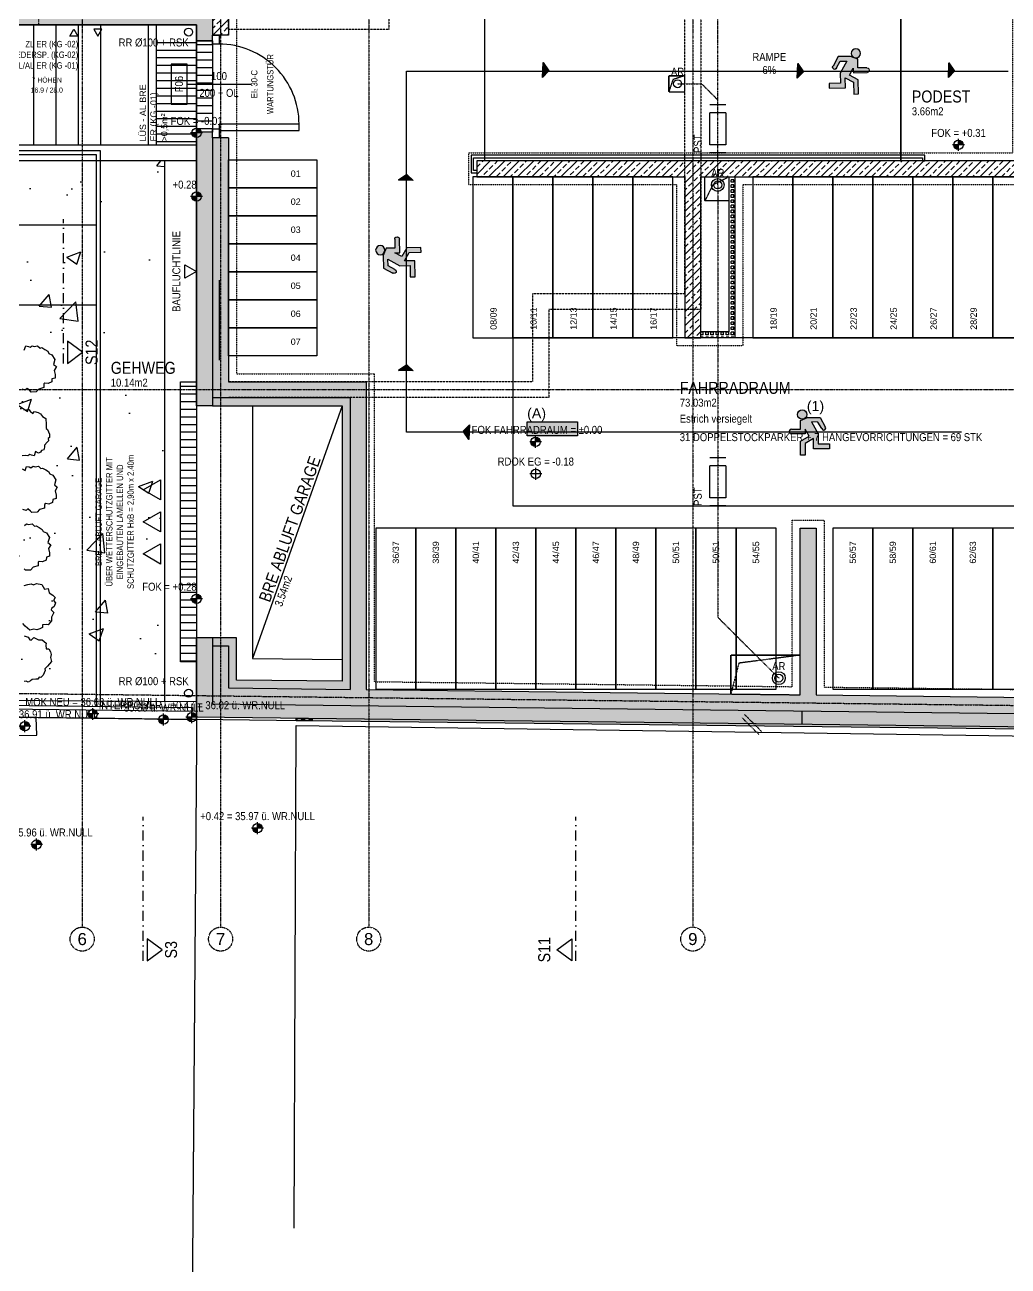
# Model space of a CAD drawing. Header units: millimetres. Extents: x -5498 to 144064, y 340 to 109563.
# Drawn here: x 47270 to 59558, y 19652 to 35161 of the extents above; entities that cross this region are included whole.
import ezdxf
from ezdxf.enums import TextEntityAlignment as Align

# ---------------------------------------------------------------- set-up
doc = ezdxf.new("R2010")
doc.units = ezdxf.units.MM
for name, pattern in [('DASHDOT', [1, 0.5, -0.25, 0, -0.25]), ('HIDDEN', [0.375, 0.25, -0.125]), ('HIDDEN2', [0.1875, 0.125, -0.0625]), ('STRICHLINIE', [0.75, 0.5, -0.25]), ('STRICHPUNKT', [1, 0.5, -0.25, 0, -0.25]), ('STRICHPUNKTX2', [2, 1, -0.5, 0, -0.5])]:
    doc.linetypes.add(name, pattern=pattern)
for name, color, linetype in [('00_HLP-G00-LEG-M0', 6, 'Continuous'), ('01-BFL-G00-LEG-M0', 251, 'Continuous'), ('01-SCH-G00-LEG-M0', 251, 'STRICHPUNKTX2'), ('01-SYM-G00-Leg-M0', 251, 'Continuous'), ('01-TXT---------M0', 251, 'Continuous'), ('01-TXT---------PP', 1, 'Continuous'), ('01-TXT-G00-LEG-M0', 1, 'Continuous'), ('02-ANS-G00-LEG-M0', 251, 'Continuous'), ('02-ANS-G00-LEG-Rigol', 251, 'Continuous'), ('02-AXO-G00-LEG-M0', 251, 'STRICHPUNKT'), ('02-DIM-G00-LEG-BEHÖRDE', 251, 'Continuous'), ('02-FIL-G00-LEG-GK', 251, 'Continuous'), ('02-FIL-G00-LEG-GRÜN', 251, 'Continuous'), ('02-FIL-G00-LEG-LILA', 251, 'Continuous'), ('02-FIL-G00-Leg-STB', 251, 'Continuous'), ('02-TWA-G00-LEG-M0', 251, 'Continuous'), ('02-TWB-G00-LEG-M0', 251, 'Continuous'), ('02-WDA-G00-LEG-M0', 251, 'Continuous'), ('02-ZWA-G00-LEG-M0', 251, 'Continuous'), ('03-HID-G00-LEG-M0', 251, 'HIDDEN2'), ('03-SYM-G00-LEG-M0', 251, 'Continuous'), ('04-TXT-G00-LEG-POS', 8, 'Continuous'), ('05-STO-G00-LEG-M0', 251, 'Continuous'), ('05-SYM---------M0', 251, 'Continuous'), ('05-SYM-G00-LEG-M0', 251, 'Continuous'), ('05-TXT---------PP', 8, 'Continuous'), ('05-TXT--------M0', 251, 'Continuous'), ('05-TXT-G00-LEG-M0', 251, 'Continuous'), ('06-SYM-G00-LEG-M0', 251, 'Continuous'), ('06-TXT-G00-LEG-M0', 251, 'Continuous'), ('07-MOB-G00-LEG-FAHRRAD', 251, 'Continuous'), ('07-SAN-G00-LEG-LÜFTUNGEN', 251, 'HIDDEN2'), ('07-SWK-G00-LEG-M0', 251, 'STRICHPUNKT'), ('07-SYM-G00-LEG-M0', 251, 'STRICHPUNKT'), ('07-TXT---------M0', 251, 'Continuous'), ('07-TXT-G00-LEG-M0', 251, 'Continuous'), ('09-NAT-G00-LEG-PFLANZEN', 251, 'Continuous'), ('09-NAT-G00-LEG-PP', 251, 'Continuous'), ('09-VER-G00-LEG-GRUNDSTÜCKSGRENZE', 251, 'Continuous'), ('09-WEG_G00-LEG-M0', 251, 'Continuous')]:
    doc.layers.add(name, color=color, linetype=linetype)
doc.styles.add('ARIAL', font='arial.ttf', dxfattribs={"width": 0.85})
doc.styles.get("Standard").update_dxf_attribs({"font": 'arial.ttf'})
pattern_1 = [(359.70755, (-20078.772, 18756.93), (47.764726, 27.252854), [31.75, -63.5]), (119.70755, (-20078.772, 18756.93), (-47.484027, 27.739039), [31.75, -63.5]), (59.70755, (-20078.772, 18756.93), (0.280699, 54.9918935), [-63.5, 31.75])]
pattern_2 = [(360, (-23245.73, -3508.606), (47.625, 27.4963), [31.75, -63.5]), (120, (-23245.73, -3508.606), (-47.624994, 27.49631), [31.75, -63.5]), (60, (-23245.73, -3508.606), (6e-06, 54.99261), [-63.5, 31.75])]
pattern_3 = [(44.70755, (-20078.77, 18756.93), (-89.34302, 90.25976), []), (44.70755, (-19988.97, 18756.47), (-89.34302, 90.25976), [63.5, -31.75])]

# ---------------------------------------------------------------- blocks, each defined once
blk = doc.blocks.new('01-SQM')
at = {"layer": '01-TXT---------M0', "color": 1, "style": 'ARIAL', "width": 0.85}
blk.add_attdef('ROOM', (0, 0), '', height=0.15, dxfattribs=at)
blk.add_attdef('AREA', text='', height=0.1, dxfattribs=at).set_placement((0, -0.06), align=Align.TOP_LEFT)
at = {"layer": '01-TXT---------PP', "color": 1, "style": 'ARIAL', "width": 0.85}
blk.add_attdef('NR', text='', height=0.15, dxfattribs=at).set_placement((-0.117, 0), align=Align.RIGHT)
blk.add_attdef('FLOOR', text='', height=0.1, dxfattribs=at).set_placement((0, -0.26), align=Align.TOP_LEFT)
blk = doc.blocks.new('03-rar')
blk.add_circle((0, 0), 0.05)
at = {"layer": '01-TXT---------M0', "color": 8, "style": 'ARIAL', "width": 0.85}
blk.add_attdef('RR', text='', height=0.1, dxfattribs=at).set_placement((0, 0.1), align=Align.CENTER)
blk = doc.blocks.new('01-HK1')
for p, q in [((-0.001, -0.074), (-0.001, 0.074)), ((0.074, 0), (-0.075, 0))]:
    blk.add_line(p, q)
blk.add_circle((-0.001, 0), 0.0586)
for points in [[(-0.001, 0.059), (0.041, 0.041), (-0.001, 0)], [(-0.001, 0), (0.058, 0), (0.041, 0.041)], [(-0.059, 0), (-0.042, -0.041), (-0.001, 0)], [(-0.042, -0.041), (-0.001, -0.059), (-0.001, 0)]]:
    blk.add_solid(points)
at = {"layer": '01-TXT---------M0', "color": 8, "style": 'ARIAL', "width": 0.85}
blk.add_attdef('HEIGHT', text='', height=0.1, dxfattribs=at).set_placement((0, 0.2), align=Align.TOP_CENTER)
blk = doc.blocks.new('schnittführung')
at = {"color": 4, "linetype": 'DASHDOT', "ltscale": 0.25}
blk.add_line((0.237, -0.138), (0.237, 1.662), dxfattribs=at)
blk.add_line((0.237, -0.138), (0.237, 1.662), dxfattribs=at)
blk.add_line((0.237, -0.138), (0.237, 1.662), dxfattribs=at)
at = {"color": 4}
blk.add_lwpolyline([(0.187, 0.138), (0.187, -0.138), (0, 0)], close=True, dxfattribs=at)
at = {"layer": '07-TXT---------M0', "color": 9, "style": 'ARIAL', "text_generation_flag": 6, "width": 0.85}
blk.add_attdef('SCHNITT', text='', height=0.15, rotation=270, dxfattribs=at).set_placement((-0.037, 0), align=Align.CENTER)
blk = doc.blocks.new('03-PST')
for p, q in [((0, -0.1), (0, 0.1)), ((0.1, -0.1), (0.1, 0.1)), ((0.1, 0.1), (0.5, 0.1)), ((0.5, -0.1), (0.5, 0.1)), ((0.6, -0.1), (0.6, 0.1)), ((0.5, -0.1), (0.1, -0.1))]:
    blk.add_line(p, q)
at = {"layer": '01-TXT---------M0', "color": 8, "style": 'ARIAL', "width": 0.85}
blk.add_attdef('KS', text='', height=0.1, dxfattribs=at).set_placement((0, 0.3), align=Align.TOP_LEFT)
blk = doc.blocks.new('01-HK2')
for p, q in [((0.098, 0), (-0.098, 0)), ((0, -0.098), (0, 0.098))]:
    blk.add_line(p, q)
blk.add_circle((0, 0), 0.0773)
at = {"layer": '01-TXT---------M0', "color": 8, "style": 'ARIAL', "width": 0.85}
blk.add_attdef('HEIGHT', text='', height=0.1, rotation=360, dxfattribs=at).set_placement((0, 0.132), align=Align.BOTTOM_CENTER)
blk = doc.blocks.new('01-HK3')
blk.add_lwpolyline([(0, 0), (0.0423, 0.0732), (-0.0423, 0.0732)], close=True)
at = {"color": 0, "style": 'ARIAL', "width": 0.85}
blk.add_attdef('HEIGHT', text='', height=0.05, dxfattribs=at).set_placement((0, 0.35), align=Align.TOP_CENTER)
blk = doc.blocks.new('06-TXT')
at = {"color": 8, "style": 'ARIAL', "width": 0.85}
blk.add_attdef('STAIR', text='', height=0.1, dxfattribs=at).set_placement((0.009, 0.046), align=Align.CENTER)
blk.add_attdef('STG', text='', height=0.1, dxfattribs=at).set_placement((0.009, -0.054), align=Align.TOP_CENTER)
blk = doc.blocks.new('05-TXT')
at = {"layer": '05-TXT--------M0'}
blk.add_line((-0.4, 0), (0.4, 0), dxfattribs=at)
at = {"layer": '05-TXT--------M0', "color": 8, "style": 'ARIAL', "width": 0.85}
blk.add_attdef('BREITE', text='', height=0.1, dxfattribs=at).set_placement((0, 0.05), align=Align.CENTER)
blk.add_attdef('HÖHE', text='', height=0.1, rotation=360, dxfattribs=at).set_placement((0, -0.06), align=Align.TOP_CENTER)
blk = doc.blocks.new('türachse&qualität')
at = {"layer": '05-SYM---------M0'}
blk.add_line((-0.4, 0), (-0.4, 0), dxfattribs=at)
at = {"layer": '05-TXT---------PP'}
blk.add_lwpolyline([(-0.5, -0.25), (-0.5, 0.25), (-0.7, 0.25), (-0.7, -0.25)], close=True, dxfattribs=at)
at = {"layer": '05-TXT---------PP', "color": 8, "style": 'ARIAL', "text_generation_flag": 6, "width": 0.85}
blk.add_attdef('POS.NR.', text='', height=0.1, rotation=270, dxfattribs=at).set_placement((-0.653, -0.011), align=Align.TOP_CENTER)
blk = doc.blocks.new('Antipanikleuchte-RIVO')
h = blk.add_hatch(color=256)
h.dxf.hatch_style = 1
h.set_gradient(color1=(0, 255, 0), name='SPHERICAL')
h.paths.add_polyline_path([(3719.93, 1926.17), (3719.93, 1922.87), (3731.65, 1922.87), (3731.65, 1926.17)])
at = {"color": 3}
blk.add_lwpolyline([(3719.93, 1926.17), (3731.65, 1926.17), (3731.65, 1922.87), (3719.93, 1922.87)], close=True, dxfattribs=at)
blk = doc.blocks.new('9809550')
at = {"color": 18, "lineweight": 30, "true_color": 0x000000}
for points in [[(423921.7, 99168.8), (423956.8, 99168.8), (423956.8, 99202.9), (423984.5, 99214.5), (424033.7, 99214.5), (424053.8, 99178.3)], [(424040.2, 99170.9), (424025.2, 99196.7), (423999.7, 99196.8), (424026.2, 99150.3), (424026.2, 99110.9), (424070.2, 99110.9), (424070.2, 99092.3), (424007.5, 99092.3), (424007.5, 99131.7), (423975, 99113.1), (423975, 99067), (423956.5, 99067), (423956.5, 99122.4), (423990.5, 99141.9), (423975.1, 99168.8), (423975.1, 99150.2), (423921.7, 99150.3)]]:
    blk.add_lwpolyline(points, dxfattribs=at)
blk.add_circle((423963.6, 99225.9), 18.1, dxfattribs=at)
for centre, radius, start, end in [((424047.8, 99173.1), 7.96, 195.7299, 41.4005), ((423921.7, 99159.5), 9.27, 89.9849, 270.0151)]:
    blk.add_arc(centre, radius, start, end, dxfattribs=at)
blk = doc.blocks.new('750298750')
h = blk.add_hatch(color=3)
h.paths.add_polyline_path([(426943.6, 99576.9), (426968.1, 99576.8), (426982.5, 99552, 1.25347), (426995.6, 99559.2), (426976.3, 99594), (426929, 99594), (426902.3, 99582.8), (426902.3, 99550), (426868.6, 99550, 1), (426868.6, 99532.2), (426919.9, 99532.1), (426919.9, 99550), (426934.8, 99524.1), (426902.1, 99505.4), (426902.1, 99452.1), (426919.8, 99452.1), (426919.8, 99496.4), (426951.1, 99514.3), (426951.1, 99476.4), (427011.4, 99476.4), (427011.4, 99494.3), (426969.1, 99494.3), (426969.1, 99532.2)])
h.paths.add_polyline_path([(426891.5, 99604.9, 1), (426926.3, 99604.9, 1)])
at = {"xscale": 0.9619413167778113, "yscale": 0.9619413167778113, "zscale": 0.9619413167778113}
blk.add_blockref('9809550', (19080.8, 4155.4), dxfattribs=at)
blk = doc.blocks.new('4444444')
at = {"lineweight": 30}
h = blk.add_hatch(color=100, dxfattribs=at)
h.dxf.hatch_style = 1
h.paths.add_polyline_path([(431811, 98429), (431736, 98430), (431807, 98326)])
h.paths.add_polyline_path([(431814, 98512), (431736, 98430), (431811, 98429)])
at = {"color": 102, "lineweight": 30, "true_color": 0x21de37}
blk.add_lwpolyline([(431736, 98430), (431807, 98326), (431736, 98430), (431814, 98512), (431807, 98326)], dxfattribs=at)

msp = doc.modelspace()

# ---------------------------------------------------------------- hatches: boundary and pattern name
at = {"layer": '02-ANS-G00-LEG-Rigol'}
h = msp.add_hatch(dxfattribs=at)
h.set_pattern_fill('ANSI31', color=256, scale=30, angle=422.0465, style=0)
h.set_pattern_definition([(360, (-23245.73, -3634.35), (6e-09, 95.25), [])])
h.paths.add_polyline_path([(49417, 35036), (48917, 35036), (48917, 33626), (49417, 33626), (49417, 33686), (49417, 33686), (49417, 34846), (49417, 34846)])
h = msp.add_hatch(dxfattribs=at)
h.set_pattern_fill('ANSI31', color=256, scale=30, angle=422.339, style=0)
h.set_pattern_definition([(180, (119508.44, 63299.01), (-2e-08, -95.25), [])])
h.paths.add_polyline_path([(49617, 33821), (49417, 33821), (49417, 34961), (49617, 34961)])
h = msp.add_hatch(dxfattribs=at)
h.set_pattern_fill('ANSI31', color=256, scale=30, angle=602.339, style=0)
h.set_pattern_definition([(360, (-20674.63, 1213.78), (3e-08, 95.25), [])])
h.paths.add_polyline_path([(49217, 30701), (49417, 30701), (49417, 27201), (49217, 27201)])
at = {"layer": '02-FIL-G00-LEG-GK', "ltscale": 0.2}
h = msp.add_hatch(dxfattribs=at)
h.set_pattern_fill('SQUARE', color=256, scale=10, angle=197.0465, style=0)
h.set_pattern_definition([(90, (-23245.73, -3508.606), (-31.75, 2e-09), [31.75, -31.75]), (180, (-23245.73, -3508.606), (-2e-09, -31.75), [31.75, -31.75])])
h.paths.add_polyline_path([(56142, 33261), (56067, 33261), (56067, 31326), (55717, 31326), (55717, 31251), (56142, 31251)])
at = {"layer": '02-FIL-G00-LEG-GRÜN'}
h = msp.add_hatch(dxfattribs=at)
h.set_pattern_fill('AR-CONC', color=256, scale=10, angle=107.339, style=0)
h.set_pattern_definition([(50, (-20078.8, 18757), (1821.847, -159.39), [190.5, -2095.5]), (355, (-20078.8, 18757), (-352.43, 1910.566), [152.4, -1676.4]), (100.451, (-19927, 18743.6), (1469.425, 1751.167), [161.9, -1780.9]), (46.1842, (-20078.8, 19265), (2710.79, -420.42), [285.75, -3143.25]), (96.6356, (-19853, 19230), (2374.04, 2474.26), [242.85, -2671.35]), (351.184, (-20078.8, 19265), (2374.05, 2474.25), [228.6, -2514.6]), (21, (-19824.8, 19138), (1516.15, -1022.655), [190.5, -2095.5]), (326, (-19824.8, 19138), (618.02, 1841.88), [152.4, -1676.4]), (71.4514, (-19698.4, 19052.7), (2134.165, 819.23), [161.9, -1780.9]), (37.5, (-20078.8, 18756.9), (30.886, 845.5504), [0, -1656.08, 0, -1701.8, 0, -1682.75]), (7.5, (-20078.8, 18756.9), (668.197, 1001.806), [0, -970.28, 0, -1617.98, 0, -641.35]), (327.5, (-20645.2, 18756.9), (1355.906, -57.2874), [0, -635, 0, -1981.2, 0, -2628.9]), (317.5, (-20899.2, 18756.9), (1481.292, 254.265), [0, -825.5, 0, -1315.72, 0, -1866.9])])
h.paths.add_polyline_path([(49017, 33461), (46117, 33461), (46117, 32661), (38222, 32661), (38222, 34161), (34613, 34161), (34614, 33844), (34597, 32181), (34582, 31434), (34564, 31412), (34561, 30770), (34561, 29368), (34578, 29333), (34578, 27810), (34579, 26942), (37936, 26922), (39729, 26914), (40774, 26889), (42791, 26843), (44504, 26824), (45280, 26812), (45968, 26800), (46132, 26797), (46168, 26783), (46793, 26753), (46821, 26723), (46819, 26664), (49017, 26637)])
at = {"layer": '02-FIL-G00-LEG-LILA'}
h = msp.add_hatch(dxfattribs=at)
h.set_pattern_fill('HONEY', color=256, scale=10, angle=107.0465, style=0)
h.set_pattern_definition(pattern_1)
h.paths.add_polyline_path([(49617, 35361), (45227, 35361), (45167, 35361), (45167, 35161), (46117, 35161), (49417, 35161), (49417, 34971), (49617, 34971), (49617, 35031), (49617, 35031)])
h = msp.add_hatch(dxfattribs=at)
h.set_pattern_fill('HONEY', color=256, scale=10, angle=107.0465, style=0)
h.set_pattern_definition(pattern_1)
h.paths.add_polyline_path([(49417, 33811), (49417, 30401), (49617, 30401), (49617, 30501), (49617, 33751), (49617, 33751), (49617, 33811)])
h = msp.add_hatch(dxfattribs=at)
h.set_pattern_fill('HONEY', color=256, scale=10, angle=107.0465, style=0)
h.set_pattern_definition(pattern_2)
h.paths.add_polyline_path([(51337, 30501), (49617, 30501), (49617, 30401), (51237, 30401), (51237, 26960), (49917, 26975), (49917, 27501), (49617, 27501), (49617, 27401), (49817, 27401), (49817, 26877), (51337, 26858)])
h = msp.add_hatch(dxfattribs=at)
h.set_pattern_fill('HONEY', color=256, scale=10, angle=107.0465, style=0)
h.set_pattern_definition(pattern_2)
h.paths.add_polyline_path([(61917, 27811), (61217, 27811), (61217, 27751), (61217, 27751), (61217, 27611), (61717, 27611), (61717, 26534), (56978, 26591), (56978, 26421), (61917, 26361)])
h = msp.add_hatch(dxfattribs=at)
h.set_pattern_fill('HONEY', color=256, scale=10, angle=107.0465, style=0)
h.set_pattern_definition(pattern_2)
h.paths.add_polyline_path([(49617, 26679), (49617, 27401), (49617, 27501), (49417, 27501), (49417, 27201), (49417, 27201), (49417, 26511), (56978, 26421), (56978, 26591)])
h = msp.add_hatch(dxfattribs=at)
h.set_pattern_fill('HONEY', color=256, scale=10, angle=107.0465, style=0)
h.set_pattern_definition(pattern_1)
h.paths.add_polyline_path([(50661, 26467), (50661, 26496), (50861, 26494), (50861, 26464)])
h = msp.add_hatch(dxfattribs=at)
h.set_pattern_fill('HONEY', color=256, scale=10, angle=107.0465, style=0)
h.set_pattern_definition(pattern_1)
h.paths.add_polyline_path([(61717, 26340), (61717, 26364), (50861, 26494), (50861, 26464)])
at = {"layer": '02-FIL-G00-Leg-STB'}
h = msp.add_hatch(dxfattribs=at)
h.set_pattern_fill('ANSI33', color=256, scale=20, angle=107.0465, style=0)
h.set_pattern_definition(pattern_3)
h.paths.add_polyline_path([(59917, 36101), (56917, 36101), (56917, 36101), (56837, 36101), (49617, 36101), (49617, 35561), (49617, 35361), (49617, 35031), (49617, 35031), (49817, 35031), (49817, 35901), (59717, 35901), (59717, 35461), (59917, 35461)])
h = msp.add_hatch(dxfattribs=at)
h.set_pattern_fill('ANSI33', color=256, scale=20, angle=107.0465, style=0)
h.set_pattern_definition([(45, (-23245.73, -3508.6), (-89.80256, 89.80256), []), (45, (-23155.93, -3508.6), (-89.80256, 89.80256), [63.5, -31.75])])
h.paths.add_polyline_path([(51537, 30701), (49817, 30701), (49817, 33751), (49617, 33751), (49617, 30501), (51337, 30501), (51337, 26858), (49817, 26877), (49817, 27401), (49617, 27401), (49617, 26679), (61717, 26534), (61717, 27611), (61517, 27611), (61517, 27411), (61517, 26736), (57157, 26789), (57157, 28871), (56957, 28871), (56957, 26791), (51537, 26856)])
h.paths.add_polyline_path([(48853, 26880), (49650, 26880), (49650, 27042), (48853, 27042)], flags=9)
h = msp.add_hatch(dxfattribs=at)
h.set_pattern_fill('ANSI33', color=256, scale=20, angle=107.0465, style=0)
h.set_pattern_definition(pattern_3)
h.paths.add_polyline_path([(61717, 33461), (59917, 33461), (59917, 33681), (59717, 33681), (59717, 33461), (52917, 33461), (52917, 33261), (53367, 33261), (53867, 33261), (54367, 33261), (54867, 33261), (55367, 33261), (55517, 33261), (55517, 31251), (55717, 31251), (55717, 33261), (61517, 33261), (61517, 32661), (61017, 32661), (61017, 32321), (61217, 32321), (61217, 32461), (61717, 32461)])

# ---------------------------------------------------------------- linework, layer by layer
at = {"color": 102, "lineweight": 30, "true_color": 0x21de37}
msp.add_lwpolyline([(58973, 30073), (52039, 30074), (52039, 34582), (59557, 34581)], dxfattribs=at)
at = {"layer": '00_HLP-G00-LEG-M0', "linetype": 'HIDDEN'}
for points in [[(55517, 31806), (55517, 39511)], [(55717, 39511), (55717, 31606)], [(49817, 30706), (53617, 30706), (53617, 31806), (55517, 31806)], [(55717, 31606), (53817, 31606), (53817, 30506), (49817, 30506)]]:
    msp.add_lwpolyline(points, dxfattribs=at)
msp.add_lwpolyline([(49817, 35901), (51817, 35901), (51817, 35101), (49817, 35101)], close=True, dxfattribs=at)
at = {"layer": '00_HLP-G00-LEG-M0'}
msp.add_lwpolyline([(49697, 31971), (49697, 30971)], dxfattribs=at)
msp.add_lwpolyline([(53367, 31251), (53367, 29151), (60867, 29151), (60867, 31251)], close=True, dxfattribs=at)
msp.add_circle((56692, 26999), 80, dxfattribs=at)
at = {"layer": '01-BFL-G00-LEG-M0', "linetype": 'STRICHLINIE'}
msp.add_lwpolyline([(19214, 24036), (19245, 35161), (49417, 35161), (49417, 26387), (49325, 14524)], dxfattribs=at)
at = {"layer": '01-SYM-G00-Leg-M0'}
msp.add_lwpolyline([(51237, 30401), (50117, 27243)], dxfattribs=at)
at = {"layer": '01-TXT-G00-LEG-M0'}
for points in [[(48747, 29351), (48967, 29478), (48967, 29225), (48747, 29351)], [(48747, 28951), (48967, 29078), (48967, 28825), (48747, 28951)], [(48747, 28551), (48967, 28678), (48967, 28425), (48747, 28551)]]:
    msp.add_lwpolyline(points, dxfattribs=at)
at = {"layer": '02-ANS-G00-LEG-M0'}
for points in [[(34441, 35111), (34409, 26817), (49367, 26632), (49367, 26582), (34359, 26768), (34391, 35111), (34441, 35111)], [(48167, 26647), (48167, 33536), (45287, 33536), (45287, 34213)], [(48217, 26647), (48217, 33586), (45337, 33586), (45337, 34213)], [(50117, 30401), (50117, 27243), (51237, 27230)], [(46821, 26723), (49417, 26709)], [(39994, 21300), (39838, 26404), (42351, 26378), (43721, 26358), (44334, 26352), (45229, 26338), (45899, 26280), (46776, 26278), (47420, 26285), (47411, 26507), (46110, 26510), (44500, 26549), (42786, 26568), (39644, 26640), (39801, 21296)], [(46812, 26514), (49417, 26482), (49417, 26511)]]:
    msp.add_lwpolyline(points, dxfattribs=at)
at = {"layer": '02-ANS-G00-LEG-Rigol'}
for points in [[(49617, 33821), (49417, 33821), (49417, 34961), (49617, 34961)], [(49217, 30701), (49417, 30701), (49417, 27201), (49217, 27201)]]:
    msp.add_lwpolyline(points, close=True, dxfattribs=at)
at = {"layer": '02-AXO-G00-LEG-M0'}
for points in [[(47987, 58815), (47987, 23888)], [(49717, 58815), (49717, 23888)], [(51567, 58815), (51567, 23888)], [(55617, 58815), (55617, 23888)], [(31654, 30606), (65267, 30606)], [(31654, 26995), (65267, 26591)], [(56477, 26331), (56265, 26543)], [(56441, 26296), (56229, 26508)]]:
    msp.add_lwpolyline(points, dxfattribs=at)
for centre in [(47987, 23738), (49717, 23738), (51567, 23738), (55617, 23738)]:
    msp.add_circle(centre, 150, dxfattribs=at)
at = {"layer": '02-FIL-G00-LEG-LILA'}
msp.add_lwpolyline([(56978, 26591), (56978, 26421)], dxfattribs=at)
at = {"layer": '02-TWA-G00-LEG-M0'}
for p, q in [((55517, 33261), (55517, 31251)), ((55717, 31251), (55717, 33261)), ((55517, 31606), (55517, 31606)), ((55517, 31251), (55717, 31251)), ((49817, 30701), (51537, 30701)), ((51337, 30501), (49617, 30501)), ((51337, 30501), (51337, 26858))]:
    msp.add_line(p, q, dxfattribs=at)
for points in [[(59717, 35901), (49817, 35901), (49817, 35031)], [(49617, 35361), (49617, 35031)], [(49817, 35031), (49617, 35031)], [(49817, 33751), (49617, 33751)], [(49617, 33751), (49617, 30501)], [(49817, 33751), (49817, 30701)], [(59717, 33461), (52917, 33461)], [(52917, 33461), (52917, 33261)], [(52917, 33261), (55517, 33261)], [(55717, 33261), (61517, 33261)], [(51537, 30701), (51537, 26856), (56957, 26791), (56957, 28871), (57157, 28871), (57157, 26789), (61517, 26736)], [(49617, 27401), (49617, 26679), (61717, 26534), (61717, 27611)], [(49617, 27401), (49817, 27401)], [(49817, 27401), (49817, 26877), (51337, 26858)]]:
    msp.add_lwpolyline(points, dxfattribs=at)
at = {"layer": '02-TWB-G00-LEG-M0'}
msp.add_lwpolyline([(50637, 20129), (50661, 26407), (61916, 26245), (61924, 20273)], dxfattribs=at)
at = {"layer": '02-WDA-G00-LEG-M0'}
for p, q in [((49417, 35161), (45157, 35161)), ((49417, 34961), (49417, 35161)), ((49417, 30401), (49417, 33821)), ((49617, 30401), (51237, 30401)), ((51237, 30401), (51237, 26960)), ((49417, 26511), (49417, 27501)), ((49917, 26975), (49917, 27501)), ((51237, 26960), (49917, 26975)), ((61917, 26361), (49417, 26511))]:
    msp.add_line(p, q, dxfattribs=at)
for points in [[(49617, 34961), (49417, 34961)], [(49617, 33821), (49417, 33821)], [(49617, 30501), (49617, 30401)], [(49617, 27501), (49617, 27401)]]:
    msp.add_lwpolyline(points, dxfattribs=at)
msp.add_lwpolyline([(50661, 26467), (50661, 26496), (50861, 26494), (50861, 26464)], close=True, dxfattribs=at)
at = {"layer": '02-ZWA-G00-LEG-M0'}
for points in [[(56142, 33261), (56142, 31251), (55717, 31251)], [(56067, 33261), (56067, 31326), (55717, 31326)], [(49617, 30401), (49417, 30401)], [(49917, 27501), (49417, 27501)]]:
    msp.add_lwpolyline(points, dxfattribs=at)
at = {"layer": '02-ZWA-G00-LEG-M0', "linetype": 'HIDDEN2'}
msp.add_lwpolyline([(49417, 30401), (49417, 27501)], dxfattribs=at)
at = {"layer": '03-HID-G00-LEG-M0'}
for points in [[(55317, 34526), (55317, 34326), (55517, 34326), (55517, 34526)], [(55767, 32961), (55767, 33261), (55767, 33261), (56067, 33261), (56067, 32961), (55767, 32961)], [(56092, 27286), (56092, 26801), (56957, 26791), (56957, 27286)]]:
    msp.add_lwpolyline(points, close=True, dxfattribs=at)
for points in [[(55317, 34326), (55317, 34526), (55517, 34526), (55367, 34476), (55317, 34326)], [(55767, 32961), (55767, 33261), (56067, 33261), (55867, 33161), (55767, 32961)], [(56092, 26801), (56092, 27286), (56957, 27286), (56192, 27186), (56092, 26801)]]:
    msp.add_lwpolyline(points, dxfattribs=at)
at = {"layer": '03-SYM-G00-LEG-M0', "linetype": 'HIDDEN2', "ltscale": 0.5}
for points in [[(61417, 26837), (61417, 26837), (61417, 32761), (61417, 32761), (61417, 33161), (56242, 33161), (56242, 31151), (55417, 31151), (55417, 33161), (52817, 33161), (52817, 33561), (59617, 33561), (59617, 35801), (50992, 35801)], [(49917, 35386), (49917, 30801), (51637, 30801), (51637, 26955), (55887, 26904), (56857, 26892), (56857, 27471), (56857, 28971), (57257, 28971), (57257, 26887), (61417, 26837), (61417, 26837)]]:
    msp.add_lwpolyline(points, dxfattribs=at)
at = {"layer": '03-SYM-G00-LEG-M0'}
msp.add_circle((55929, 33161), 80, dxfattribs=at)
at = {"layer": '05-STO-G00-LEG-M0'}
for points in [[(49617, 35031), (49697, 35031), (49697, 34921), (49617, 34921), (49617, 35031)], [(49617, 33861), (49697, 33861), (49697, 33751), (49617, 33751), (49617, 33861)], [(49697, 33841), (50697, 33841), (50697, 33921), (49697, 33921)]]:
    msp.add_lwpolyline(points, close=True, dxfattribs=at)
at = {"layer": '05-SYM-G00-LEG-M0'}
msp.add_arc((49697, 33921), 1000, 360, 90.0029, dxfattribs=at)
at = {"layer": '06-SYM-G00-LEG-M0'}
msp.add_lwpolyline([(58217, 35901), (58217, 33461), (53017, 33461), (53017, 35901)], close=True, dxfattribs=at)
for points in [[(58217, 33461), (58217, 33461), (58217, 35901)], [(47377, 35161), (47377, 33661)], [(47657, 35161), (47657, 33661)], [(47937, 35161), (47937, 33661)], [(48217, 35161), (48217, 33661)], [(58517, 33531), (52847, 33531), (52847, 33311), (52917, 33311)], [(52917, 33341), (52877, 33341), (52877, 33501), (58487, 33501), (58487, 33461), (58517, 33461), (58517, 33531), (58517, 33531)]]:
    msp.add_lwpolyline(points, dxfattribs=at)
for points in [[(53017, 34681, 0, 0, 0), (57917, 34681, 100, 0, 0), (58217, 34681, 0, 0, 0)], [(48217, 34411, 0, 0, 0), (46787, 34411, 100, 0, 0), (46537, 34411, 0, 0, 0)]]:
    msp.add_lwpolyline(points, format="xyseb", dxfattribs=at)
at = {"layer": '07-MOB-G00-LEG-FAHRRAD'}
for points in [[(50917, 33126), (49817, 33126), (49817, 33476), (50917, 33476)], [(53367, 33261), (52867, 33261), (52867, 31251), (53367, 31251), (53367, 33261)], [(53867, 33261), (53367, 33261), (53367, 31251), (53867, 31251), (53867, 33261)], [(54367, 33261), (53867, 33261), (53867, 31251), (54367, 31251), (54367, 33261)], [(54867, 33261), (54367, 33261), (54367, 31251), (54867, 31251), (54867, 33261)], [(55367, 33261), (54867, 33261), (54867, 31251), (55367, 31251), (55367, 33261)], [(56867, 33261), (56367, 33261), (56367, 31251), (56867, 31251), (56867, 33261)], [(57367, 33261), (56867, 33261), (56867, 31251), (57367, 31251), (57367, 33261)], [(57867, 33261), (57367, 33261), (57367, 31251), (57867, 31251), (57867, 33261)], [(58367, 33261), (57867, 33261), (57867, 31251), (58367, 31251), (58367, 33261)], [(58867, 33261), (58367, 33261), (58367, 31251), (58867, 31251), (58867, 33261)], [(59367, 33261), (58867, 33261), (58867, 31251), (59367, 31251), (59367, 33261)], [(59867, 33261), (59367, 33261), (59367, 31251), (59867, 31251), (59867, 33261)], [(50917, 32776), (49817, 32776), (49817, 33126), (50917, 33126)], [(50917, 32426), (49817, 32426), (49817, 32776), (50917, 32776)], [(50917, 32076), (49817, 32076), (49817, 32426), (50917, 32426)], [(50917, 31726), (49817, 31726), (49817, 32076), (50917, 32076)], [(50917, 31376), (49817, 31376), (49817, 31726), (50917, 31726)], [(50917, 31026), (49817, 31026), (49817, 31376), (50917, 31376)], [(52157, 28871), (51657, 28871), (51657, 26861), (52157, 26861), (52157, 28871)], [(52657, 28871), (52157, 28871), (52157, 26861), (52657, 26861), (52657, 28871)], [(53157, 28871), (52657, 28871), (52657, 26861), (53157, 26861), (53157, 28871)], [(53657, 28871), (53157, 28871), (53157, 26861), (53657, 26861), (53657, 28871)], [(54157, 28871), (53657, 28871), (53657, 26861), (54157, 26861), (54157, 28871)], [(54657, 28871), (54157, 28871), (54157, 26861), (54657, 26861), (54657, 28871)], [(55157, 28871), (54657, 28871), (54657, 26861), (55157, 26861), (55157, 28871)], [(55657, 28871), (55157, 28871), (55157, 26861), (55657, 26861), (55657, 28871)], [(56157, 28871), (55657, 28871), (55657, 26861), (56157, 26861), (56157, 28871)], [(56657, 28871), (56157, 28871), (56157, 26861), (56657, 26861), (56657, 28871)], [(57867, 28871), (57367, 28871), (57367, 26861), (57867, 26861), (57867, 28871)], [(58367, 28871), (57867, 28871), (57867, 26861), (58367, 26861), (58367, 28871)], [(58867, 28871), (58367, 28871), (58367, 26861), (58867, 26861), (58867, 28871)], [(59367, 28871), (58867, 28871), (58867, 26861), (59367, 26861), (59367, 28871)], [(59867, 28871), (59367, 28871), (59367, 26861), (59867, 26861), (59867, 28871)]]:
    msp.add_lwpolyline(points, close=True, dxfattribs=at)
at = {"layer": '07-SAN-G00-LEG-LÜFTUNGEN', "linetype": 'HIDDEN2', "ltscale": 0.5}
msp.add_lwpolyline([(47442, 35896), (47442, 35161)], dxfattribs=at)
at = {"layer": '07-SWK-G00-LEG-M0'}
msp.add_line((55929, 33161), (55929, 38590), dxfattribs=at)
for points in [[(55427, 34426), (55727, 34426)], [(55727, 34426), (55929, 34224)], [(55929, 33161), (55929, 27761), (56692, 26999)]]:
    msp.add_lwpolyline(points, dxfattribs=at)
at = {"layer": '07-TXT-G00-LEG-M0', "flags": 128}
for points in [[(47831, 35019), (47882, 35107), (47933, 35019)], [(48131, 35107), (48182, 35019), (48233, 35107)]]:
    msp.add_lwpolyline(points, close=True, dxfattribs=at)
at = {"layer": '09-NAT-G00-LEG-PFLANZEN'}
for points in [[(47264, 31097), (47283, 31149), (47316, 31144), (47337, 31133), (47364, 31151), (47388, 31144), (47430, 31151), (47461, 31122), (47482, 31129), (47522, 31106), (47558, 31084), (47572, 31056), (47609, 31040), (47647, 30981), (47630, 30918), (47666, 30891), (47638, 30843), (47651, 30792), (47651, 30748), (47609, 30738), (47606, 30700), (47560, 30679), (47521, 30684), (47507, 30675), (47507, 30629), (47445, 30610), (47413, 30576), (47349, 30572), (47331, 30591), (47298, 30619), (47276, 30597), (47235, 30609)], [(47257, 30350), (47321, 30354), (47338, 30336), (47372, 30307), (47393, 30330), (47435, 30318), (47466, 30300), (47489, 30266), (47531, 30241), (47537, 30167), (47535, 30118), (47553, 30104), (47577, 30047), (47578, 30006), (47560, 29993), (47566, 29965), (47549, 29946), (47518, 29910), (47515, 29886), (47507, 29853), (47478, 29843), (47467, 29824), (47442, 29810), (47405, 29829), (47405, 29829), (47387, 29777), (47354, 29783), (47333, 29793), (47306, 29776), (47282, 29782), (47239, 29776)], [(47238, 29612), (47274, 29593), (47274, 29593), (47293, 29644), (47326, 29639), (47347, 29628), (47374, 29646), (47398, 29639), (47440, 29646), (47471, 29617), (47492, 29624), (47532, 29601), (47568, 29579), (47582, 29551), (47619, 29535), (47657, 29476), (47640, 29413), (47676, 29386), (47648, 29338), (47661, 29287), (47661, 29243), (47619, 29233), (47616, 29195), (47570, 29174), (47531, 29179), (47517, 29170), (47518, 29124), (47455, 29105), (47423, 29071), (47359, 29067), (47341, 29086), (47308, 29114), (47286, 29092), (47245, 29104)], [(47267, 28907), (47293, 28925), (47318, 28918), (47360, 28925), (47391, 28896), (47412, 28903), (47451, 28880), (47488, 28858), (47501, 28830), (47539, 28814), (47577, 28755), (47559, 28692), (47596, 28665), (47568, 28617), (47580, 28566), (47580, 28522), (47539, 28512), (47536, 28474), (47489, 28453), (47451, 28458), (47436, 28449), (47437, 28403), (47375, 28384), (47342, 28350), (47279, 28346), (47261, 28365)], [(47263, 28155), (47307, 28167), (47348, 28177), (47378, 28166), (47416, 28181), (47484, 28167), (47516, 28110), (47561, 28117), (47575, 28063), (47620, 28036), (47651, 28005), (47629, 27968), (47654, 27939), (47636, 27892), (47605, 27868), (47601, 27851), (47634, 27819), (47604, 27762), (47605, 27715), (47562, 27667), (47537, 27668), (47493, 27664), (47493, 27633), (47456, 27613), (47421, 27603), (47381, 27611), (47334, 27598), (47276, 27647), (47244, 27683)], [(47263, 27527), (47310, 27509), (47334, 27478), (47351, 27474), (47383, 27508), (47440, 27477), (47487, 27478), (47535, 27436), (47534, 27410), (47538, 27366), (47569, 27367), (47589, 27329), (47599, 27294), (47591, 27255), (47604, 27207), (47555, 27150), (47519, 27117), (47523, 27094), (47499, 27037), (47471, 27007), (47449, 27011), (47433, 26987), (47407, 26986), (47360, 26982), (47341, 26967), (47312, 26950), (47285, 26963), (47263, 26957)]]:
    msp.add_lwpolyline(points, dxfattribs=at)
at = {"layer": '09-NAT-G00-LEG-PP'}
for points in [[(46117, 32661), (48167, 32661)], [(46117, 31661), (48167, 31661)]]:
    msp.add_lwpolyline(points, dxfattribs=at)
at = {"layer": '09-VER-G00-LEG-GRUNDSTÜCKSGRENZE'}
msp.add_lwpolyline([(61917, 26338), (50754, 26465), (34259, 26669), (34351, 56613), (7433, 56562), (7303, 56562), (7386, 72730), (7395, 74642), (22389, 74759), (44752, 74814), (44634, 56632), (44768, 56633), (61917, 56665)], close=True, dxfattribs=at)
at = {"layer": '09-WEG_G00-LEG-M0'}
for p, q in [((48817, 33661), (48817, 35161)), ((48917, 33661), (48917, 35161))]:
    msp.add_line(p, q, dxfattribs=at)
for points in [[(46117, 33661), (47857, 33661), (49417, 33661), (49417, 33461), (46117, 33461), (45917, 33461), (45917, 33661), (46117, 33661)], [(49017, 33461), (49017, 26711)]]:
    msp.add_lwpolyline(points, dxfattribs=at)

# ---------------------------------------------------------------- block references
at = {"color": 102, "lineweight": 30, "true_color": 0x21de37}
for p, xscale, yscale, zscale, rotation in [((1483372, -267283), -3.32448401177543, 3.32448401177543, 3.32448401177543, 1.16993279672824), ((353800, 1458063), -3.32448401177543, 3.32448401177543, 3.32448401177543, 91.16993279671698), ((-1362319, -300621), 3.324484011775432, 3.324484011775432, 3.324484011775432, 359.9910616339362)]:
    msp.add_blockref('750298750', p, dxfattribs=dict(at, xscale=xscale, yscale=yscale, zscale=zscale, rotation=rotation))
for p, rotation in [((485570, 132948), 179.9910616337981), ((488750, 132938), 179.9910616337981), ((490640, 132947), 179.9910616337981), ((-46321, 465044), 269.991061633847), ((-46321, 462666), 269.991061633847), ((-379003, -68280), 359.9910616337944)]:
    msp.add_blockref('4444444', p, dxfattribs=dict(at, rotation=rotation))
at = {"xscale": 53.71275379464464, "yscale": 53.71275379464464, "zscale": 53.71275379464464, "rotation": 359.9910616337875}
msp.add_blockref('Antipanikleuchte-RIVO', (-146277, -73227), dxfattribs=at)
at = {"layer": '00_HLP-G00-LEG-M0', "xscale": 999.9999999999995, "yscale": 999.9999999999995, "zscale": 999.9999999999995}
for p, rotation, values in [((49358, 26511), 4.12714685051e-05, {'HEIGHT': 'INTERPOLIERT +0.47 = 36.02 ü. WR.NULL'}), ((49005, 26482), 4.12721824252e-05, {'HEIGHT': '35.53 ü. WR.NULL'})]:
    msp.add_blockref('01-HK1', p, dxfattribs=dict(at, rotation=rotation)).add_auto_attribs(values)
at = {"layer": '01-SCH-G00-LEG-M0'}
ref = msp.add_blockref('schnittführung', (47992, 31070), dxfattribs=dict(at, xscale=-999.9999999999995, yscale=999.9999999999995, zscale=999.9999999999995, rotation=359.9999999947217))
ref.add_attrib('SCHNITT', 'S12', dxfattribs={"layer": '07-TXT---------M0', "color": 9, "extrusion": (0, 0, -1), "height": 150, "rotation": 270, "style": 'ARIAL', "text_generation_flag": 2, "width": 0.85}).set_placement((-48029, 31070), align=Align.TOP_CENTER)
ref = msp.add_blockref('schnittführung', (48985, 23606), dxfattribs=dict(at, xscale=-999.9999999999995, yscale=999.9999999999995, zscale=999.9999999999995, rotation=359.9999999952753))
ref.add_attrib('SCHNITT', 'S3', dxfattribs={"layer": '07-TXT---------M0', "color": 9, "extrusion": (0, 0, -1), "height": 150, "rotation": 270, "style": 'ARIAL', "text_generation_flag": 2, "width": 0.85}).set_placement((-49022, 23606), align=Align.TOP_CENTER)
ref = msp.add_blockref('schnittführung', (53917, 23606), dxfattribs=dict(at, xscale=999.9999999999995, yscale=999.9999999999995, zscale=999.9999999999995, rotation=359.9999999966134))
ref.add_attrib('SCHNITT', 'S11', dxfattribs={"layer": '07-TXT---------M0', "color": 9, "extrusion": (0, 0, -1), "height": 150, "rotation": 90, "style": 'ARIAL', "text_generation_flag": 4, "width": 0.85}).set_placement((-53880, 23606), align=Align.BOTTOM_CENTER)
at = {"layer": '01-SYM-G00-Leg-M0', "xscale": 999.9999999999995, "yscale": 999.9999999999995, "zscale": 999.9999999999995}
for p, rotation, values in [((49417, 33811), 4.12721824252e-05, {'HEIGHT': 'FOK = -0.01'}), ((58938, 33661), 4.12812051754e-05, {'HEIGHT': 'FOK = +0.31'}), ((53654, 29951), 4.12721824252e-05, {'HEIGHT': ' FOK FAHRRADRAUM = %%p0.00'}), ((48119, 26551), 4.12714685051e-05, {'HEIGHT': 'MOK NEU = 36.63 ü. WR.NULL'}), ((47273, 26398), 4.12714685051e-05, {'HEIGHT': 'MOK = +1.36 = 36.91 ü. WR.NULL'}), ((50178, 25125), 4.12714685051e-05, {'HEIGHT': '+0.42 = 35.97 ü. WR.NULL'}), ((47419, 24921), 4.12714685051e-05, {'HEIGHT': '+0.41= 35.96 ü. WR.NULL'})]:
    msp.add_blockref('01-HK1', p, dxfattribs=dict(at, rotation=rotation)).add_auto_attribs(values)
at = {"layer": '01-SYM-G00-Leg-M0'}
ref = msp.add_blockref('01-HK1', (49417, 33015), dxfattribs=dict(at, xscale=999.9999999999995, yscale=999.9999999999995, zscale=999.9999999999995, rotation=4.12721824252e-05))
ref.add_attrib('HEIGHT', '+0.28', dxfattribs={"layer": '01-TXT---------M0', "color": 8, "height": 100, "rotation": 0, "style": 'ARIAL', "width": 0.85}).set_placement((49417, 33215), align=Align.TOP_RIGHT)
ref = msp.add_blockref('01-HK2', (53655, 29551), dxfattribs=dict(at, xscale=757.575758062457, yscale=757.5757580613002, zscale=757.5757580681657, rotation=1.42391001e-08))
ref.add_attrib('HEIGHT', 'RDOK EG = -0.18', dxfattribs={"layer": '01-TXT---------M0', "color": 8, "height": 100, "rotation": 0, "style": 'ARIAL', "width": 0.85}).set_placement((53655, 29625), align=Align.BOTTOM_CENTER)
ref = msp.add_blockref('01-HK1', (49417, 27991), dxfattribs=dict(at, xscale=999.9999999999995, yscale=999.9999999999995, zscale=999.9999999999995, rotation=4.12721824252e-05))
ref.add_attrib('HEIGHT', 'FOK = +0.28', dxfattribs={"layer": '01-TXT---------M0', "color": 8, "height": 100, "rotation": 0, "style": 'ARIAL', "width": 0.85}).set_placement((49417, 28191), align=Align.TOP_RIGHT)
at = {"layer": '01-TXT-G00-LEG-M0', "xscale": 999.9999999999995, "yscale": 999.9999999999995, "zscale": 999.9999999999995}
for p, rotation, values in [((58354, 34191), 359.9999999917097, {'ROOM': 'PODEST', 'AREA': '3.66m2'}), ((48344, 30801), 359.9999999917097, {'ROOM': 'GEHWEG', 'AREA': '10.14m2'}), ((55454, 30551), 359.9999999917097, {'ROOM': 'FAHRRADRAUM', 'AREA': '73.03m2', 'FLOOR': 'Estrich versiegelt'}), ((50331, 27937), 70.43533375926056, {'ROOM': 'BRE ABLUFT GARAGE', 'AREA': '3.54m2'})]:
    msp.add_blockref('01-SQM', p, dxfattribs=dict(at, rotation=rotation)).add_auto_attribs(values)
at = {"layer": '01-TXT-G00-LEG-M0'}
ref = msp.add_blockref('01-SQM', (55454, 30320), dxfattribs=dict(at, xscale=999.9999999999995, yscale=999.9999999999995, zscale=999.9999999999995, rotation=359.9999999917097))
ref.add_attrib('FLOOR', '31 DOPPELSTOCKPARKER + 7 HÄNGEVORRICHTUNGEN = 69 STK', dxfattribs={"layer": '01-TXT---------PP', "color": 1, "height": 100, "rotation": 360, "style": 'ARIAL', "width": 0.85}).set_placement((55454, 30060), align=Align.TOP_LEFT)
at = {"layer": '02-DIM-G00-LEG-BEHÖRDE'}
ref = msp.add_blockref('01-HK3', (49414, 32080), dxfattribs=dict(at, xscale=-2000.000000016161, yscale=2000.000000025193, zscale=1999.999999999999, rotation=89.9999999819864))
ref.add_attrib('HEIGHT', 'BAUFLUCHTLINIE', dxfattribs={"layer": '0', "color": 0, "extrusion": (0, 0, -1), "height": 100, "rotation": 270, "style": 'ARIAL', "text_generation_flag": 2, "width": 0.85}).set_placement((-49114, 32080), align=Align.TOP_CENTER)
at = {"layer": '03-SYM-G00-LEG-M0'}
ref = msp.add_blockref('03-rar', (49317, 35071), dxfattribs=dict(at, xscale=999.9999999999995, yscale=999.9999999999995, zscale=999.9999999999995, rotation=359.9999999950759))
ref.add_attrib('RR', 'RR %%c100 + RSK', dxfattribs={"layer": '01-TXT---------M0', "color": 8, "height": 100, "rotation": 360, "style": 'ARIAL', "width": 0.85}).set_placement((49317, 34891), align=Align.RIGHT)
at = {"layer": '03-SYM-G00-LEG-M0', "xscale": 999.9999999999995, "yscale": 999.9999999999995, "zscale": 999.9999999999995, "rotation": 359.9999999966134}
for p in [(55427, 34426), (55929, 33161), (56692, 26999)]:
    msp.add_blockref('03-rar', p, dxfattribs=at).add_auto_attribs({'RR': 'AR'})
at = {"layer": '03-SYM-G00-LEG-M0'}
ref = msp.add_blockref('03-rar', (49317, 26811), dxfattribs=dict(at, xscale=999.9999999999995, yscale=999.9999999999995, zscale=999.9999999999995, rotation=359.9999999950759))
ref.add_attrib('RR', 'RR %%c100 + RSK', dxfattribs={"layer": '01-TXT---------M0', "color": 8, "height": 100, "rotation": 360, "style": 'ARIAL', "width": 0.85}).set_placement((49317, 26911), align=Align.RIGHT)
at = {"layer": '04-TXT-G00-LEG-POS'}
ref = msp.add_blockref('türachse&qualität', (49797, 34421), dxfattribs=dict(at, xscale=999.9999999999995, yscale=999.9999999999995, zscale=999.9999999999995, rotation=359.9999963476805))
ref.add_attrib('POS.NR.', 'F06', dxfattribs={"layer": '05-TXT---------PP', "color": 8, "height": 100, "rotation": 270, "style": 'ARIAL', "text_generation_flag": 6, "width": 0.85}).set_placement((49197, 34421), align=Align.MIDDLE_CENTER)
at = {"layer": '05-TXT-G00-LEG-M0', "xscale": 999.9999999999995, "yscale": 999.9999999999995, "zscale": 999.9999999999995, "rotation": 1.72404752e-08}
msp.add_blockref('05-TXT', (49697, 34421), dxfattribs=at).add_auto_attribs({'BREITE': '100', 'HÖHE': '200 + OL'})
at = {"layer": '06-TXT-G00-LEG-M0'}
ref = msp.add_blockref('06-TXT', (56567, 34681), dxfattribs=dict(at, xscale=624.9999999916957, yscale=624.9999999689431, zscale=624.9999999999998, rotation=359.9961438115443))
ref.add_attrib('STAIR', 'RAMPE', dxfattribs={"layer": '0', "color": 8, "height": 100, "rotation": 359.9961, "style": 'ARIAL', "width": 0.85}).set_placement((56573, 34710), align=Align.CENTER)
ref.add_attrib('STG', '6%', dxfattribs={"layer": '0', "color": 8, "height": 100, "rotation": 359.9961, "style": 'ARIAL', "width": 0.85}).set_placement((56573, 34647), align=Align.TOP_CENTER)
at = {"layer": '06-TXT-G00-LEG-M0', "xscale": 624.9999999916957, "yscale": 624.9999999689431, "zscale": 624.9999999999998, "rotation": 359.9961438115443}
msp.add_blockref('06-TXT', (47539, 34411), dxfattribs=at).add_auto_attribs({'STAIR': '7 HÖHEN', 'STG': '16.9 / 28.0'})
at = {"layer": '07-SYM-G00-LEG-M0', "xscale": 999.9999999999995, "yscale": 999.9999999999995, "zscale": 999.9999999999995}
for p, rotation in [((55929, 33561), 90.00000018572526), ((55929, 29151), 90.00000021637366)]:
    msp.add_blockref('03-PST', p, dxfattribs=dict(at, rotation=rotation)).add_auto_attribs({'KS': 'PST'})

# ---------------------------------------------------------------- texts
at = {"color": 3, "lineweight": 30, "char_height": 127, "attachment_point": 1, "rotation": 359.9911}
for s, insert in [('\\pxt6;(1)', (57042, 30462)), ('\\pxt6;(A)', (53547, 30372))]:
    msp.add_mtext_dynamic_manual_height_columns(s, width=26879.97, gutter_width=635, heights=[0], dxfattribs=dict(at, insert=insert))
at = {"layer": '01-TXT-G00-LEG-M0', "char_height": 80, "width": 750}
for s, insert, attachment_point, rotation in [('{\\fArial|b0|i0|c0|p34;01}', (50717, 33301), 6, 360), ('{\\fArial|b0|i0|c0|p34;02}', (50717, 32951), 6, 360), ('{\\fArial|b0|i0|c0|p34;03}', (50717, 32601), 6, 360), ('{\\fArial|b0|i0|c0|p34;04}', (50717, 32251), 6, 360), ('{\\fArial|b0|i0|c0|p34;05}', (50717, 31901), 6, 360), ('{\\fArial|b0|i0|c0|p34;06}', (50717, 31551), 6, 360), ('{\\fArial|b0|i0|c0|p34;08/09}', (53127, 31351), 4, 90), ('{\\fArial|b0|i0|c0|p34;10/11}', (53627, 31351), 4, 90), ('{\\fArial|b0|i0|c0|p34;12/13}', (54127, 31351), 4, 90), ('{\\fArial|b0|i0|c0|p34;14/15}', (54627, 31351), 4, 90), ('{\\fArial|b0|i0|c0|p34;16/17}', (55127, 31351), 4, 90), ('{\\fArial|b0|i0|c0|p34;18/19}', (56627, 31351), 4, 90), ('{\\fArial|b0|i0|c0|p34;20/21}', (57127, 31351), 4, 90), ('{\\fArial|b0|i0|c0|p34;22/23}', (57627, 31351), 4, 90), ('{\\fArial|b0|i0|c0|p34;24/25}', (58127, 31351), 4, 90), ('{\\fArial|b0|i0|c0|p34;26/27}', (58627, 31351), 4, 90), ('{\\fArial|b0|i0|c0|p34;28/29}', (59127, 31351), 4, 90), ('{\\fArial|b0|i0|c0|p34;07}', (50717, 31201), 6, 360), ('{\\fArial|b0|i0|c0|p34;36/37}', (51907, 28709), 6, 90), ('{\\fArial|b0|i0|c0|p34;38/39}', (52407, 28709), 6, 90), ('{\\fArial|b0|i0|c0|p34;40/41}', (52907, 28709), 6, 90), ('{\\fArial|b0|i0|c0|p34;42/43}', (53407, 28709), 6, 90), ('{\\fArial|b0|i0|c0|p34;44/45}', (53907, 28709), 6, 90), ('{\\fArial|b0|i0|c0|p34;46/47}', (54407, 28709), 6, 90), ('{\\fArial|b0|i0|c0|p34;48/49}', (54907, 28709), 6, 90), ('{\\fArial|b0|i0|c0|p34;50/51}', (55407, 28709), 6, 90), ('{\\fArial|b0|i0|c0|p34;50/51}', (55907, 28709), 6, 90), ('{\\fArial|b0|i0|c0|p34;54/55}', (56407, 28709), 6, 90), ('{\\fArial|b0|i0|c0|p34;56/57}', (57617, 28709), 6, 90), ('{\\fArial|b0|i0|c0|p34;58/59}', (58117, 28709), 6, 90), ('{\\fArial|b0|i0|c0|p34;60/61}', (58617, 28709), 6, 90), ('{\\fArial|b0|i0|c0|p34;62/63}', (59117, 28709), 6, 90)]:
    msp.add_mtext(s, dxfattribs=dict(at, insert=insert, attachment_point=attachment_point, rotation=rotation))
at = {"layer": '01-TXT-G00-LEG-M0', "insert": (48647, 28951), "char_height": 80, "width": 3311.1, "attachment_point": 8, "rotation": 90, "style": 'ARIAL'}
msp.add_mtext('BRE  - ABLUFT GARAGE\\PÜBER WETTERSCHUTZGITTER MIT\\PEINGEBAUTEN LAMELLEN UND \\PSCHUTZGITTER HxB = 2,90m x 2.40m', dxfattribs=at)
at = {"layer": '02-AXO-G00-LEG-M0', "char_height": 150, "width": 303.3, "attachment_point": 5, "rotation": 360}
for s, insert in [('{\\fArial|b0|i0|c0|p34;6}', (47987, 23738)), ('{\\fArial|b0|i0|c0|p34;7}', (49717, 23738)), ('{\\fArial|b0|i0|c0|p34;8}', (51567, 23738)), ('{\\fArial|b0|i0|c0|p34;9}', (55617, 23738))]:
    msp.add_mtext(s, dxfattribs=dict(at, insert=insert))
at = {"layer": '05-TXT-G00-LEG-M0', "char_height": 80, "attachment_point": 2, "rotation": 90, "style": 'ARIAL'}
for s, insert, width in [('WARTUNGSTÜR', (50297, 34421), 1606.8), ('EI{\\H0.5x;2} 30-C', (50097, 34421), 700)]:
    msp.add_mtext(s, dxfattribs=dict(at, insert=insert, width=width))
at = {"layer": '07-TXT-G00-LEG-M0', "insert": (47937, 34961), "char_height": 80, "width": 2873, "attachment_point": 3, "rotation": 360, "style": 'ARIAL'}
msp.add_mtext('ZL ER (KG -02)\\PZL/AL NIEDERSP. (KG-02)\\PZL/AL ER (KG -01)', dxfattribs=at)
at = {"layer": '07-TXT-G00-LEG-M0', "insert": (49067, 33704), "char_height": 80, "width": 1800, "attachment_point": 7, "rotation": 90}
msp.add_mtext('{\\fArial|b0|i0|c0|p34;LÜS - AL BRE \\PER (KG -01)\\P>0,5m²}', dxfattribs=at)

doc.saveas('drawing.dxf')
